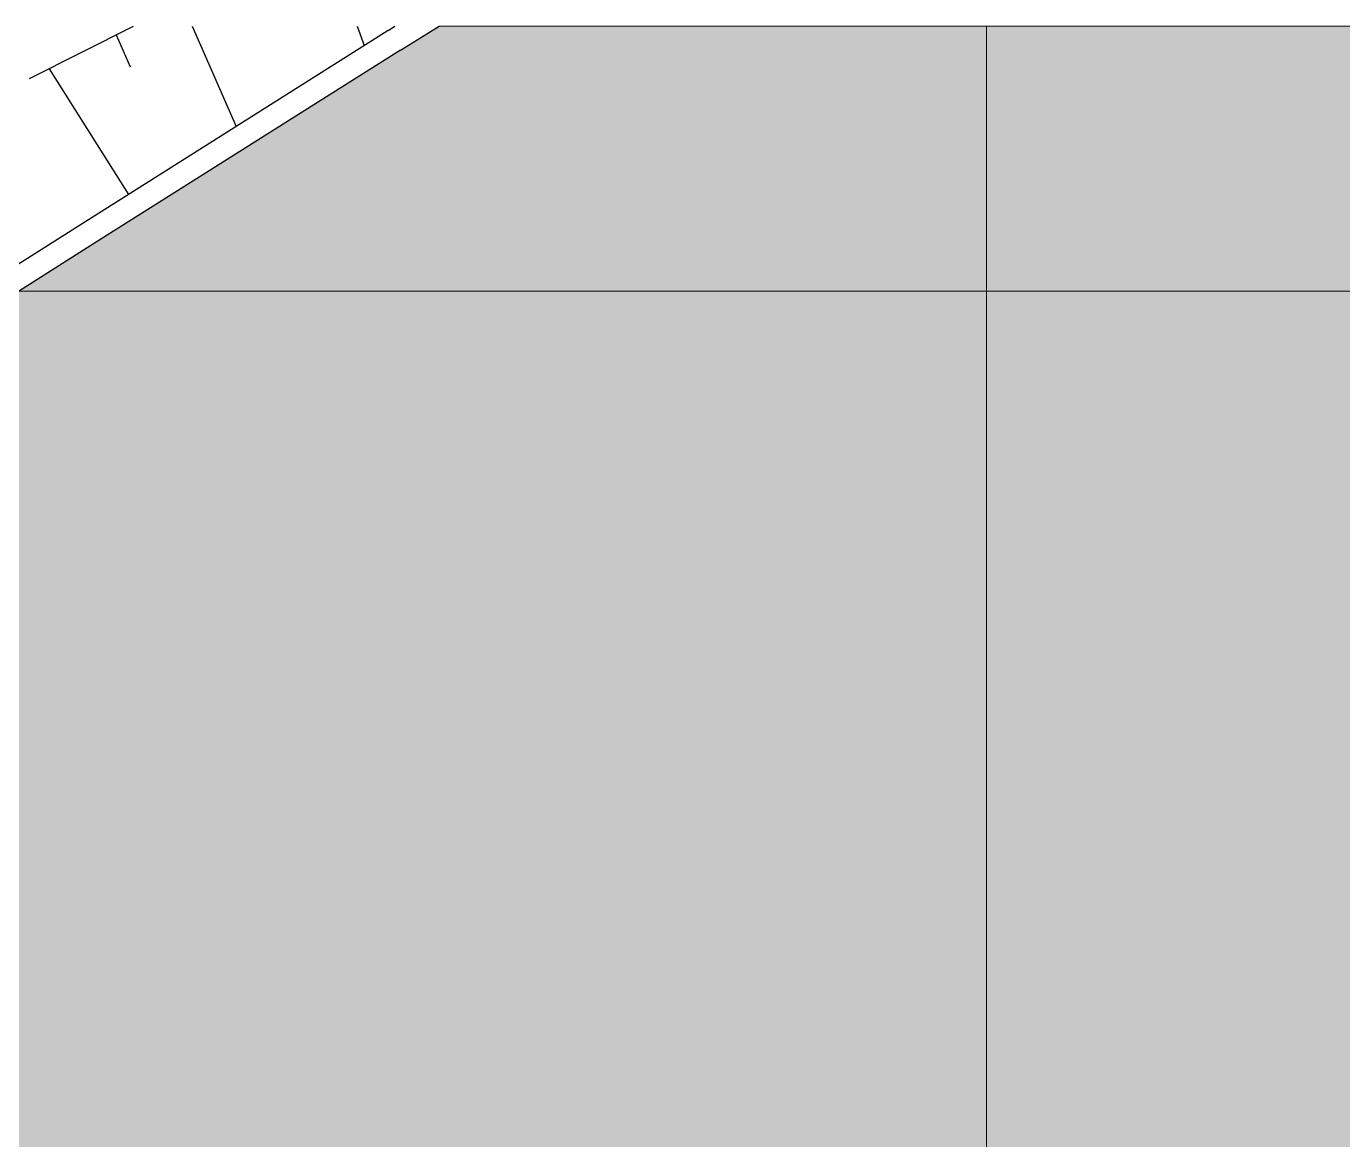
# Model space of a CAD drawing. Extents: x -427 to 62994, y 410 to 109394.
# Drawn here: x -203.82 to -170.97, y 544.64 to 572.44 of the extents above; entities that cross this region are included whole.
import ezdxf

# ---------------------------------------------------------------- set-up
doc = ezdxf.new("R2010")
doc.units = 0
doc.header["$MEASUREMENT"] = 0
for name, color, linetype in [('Bâti', 7, 'Continuous'), ('colore lago', 131, 'Continuous'), ('coordinate', 2, 'Continuous'), ('pendenze', 2, 'Continuous'), ('TalusHautBas', 7, 'Continuous')]:
    doc.layers.add(name, color=color, linetype=linetype)
doc.layers.add('Colori bordi', color=5, linetype='Continuous', plot=False)

msp = doc.modelspace()

# ---------------------------------------------------------------- hatches: boundary and pattern name
at = {"layer": 'colore lago', "ltscale": 2.5}
h = msp.add_hatch(color=256, dxfattribs=at)
h.dxf.hatch_style = 1
h.paths.add_polyline_path([(-193.521, 572.436), (-194.485, 571.838), (-202.12, 567.019), (-207.794, 563.422), (-207.53, 561.906), (-209.377, 558.824), (-212.757, 555.614), (-221.485, 555.575), (-232.115, 548.291), (-239.589, 542.496), (-242.36, 540.315), (-242.36, 471.49), (-240.351, 473.518), (-240.577, 475.661), (-238.873, 477.233), (-234.614, 476.971), (-222.22, 485.97), (-210.417, 494.54), (-211.103, 497.421), (-204.7, 505.319), (-201.573, 506.065), (-185.58, 519.426), (-185.48, 519.302), (-185.23, 519.516), (-179.72, 524.241), (-174.191, 529.5), (-164.952, 538.589), (-158.505, 544.848), (-150.867, 552.226), (-143.809, 558.855), (-133.477, 568.064), (-129.43, 571.209), (-127.708, 572.436)])
h.paths.add_polyline_path([(-223.838, 484.795), (-224.926, 484.006), (-223.974, 493.163), (-189.325, 523.343), (-179.485, 524.465), (-180.809, 523.307), (-188.903, 522.385), (-223.02, 492.667)], flags=17)

# ---------------------------------------------------------------- linework, layer by layer
at = {"layer": 'Bâti', "linetype": 'Continuous'}
for p, q in [((-194.795, 572.328), (-202.43, 567.509)), ((-194.795, 572.328), (-194.622, 572.436)), ((-194.485, 571.838), (-193.521, 572.436)), ((-194.485, 571.838), (-202.12, 567.019)), ((-202.431, 567.509), (-208.545, 563.633)), ((-202.12, 567.019), (-208.722, 562.834))]:
    msp.add_line(p, q, dxfattribs=at)
at = {"layer": 'Colori bordi', "linetype": 'Continuous', "lineweight": 0, "flags": 128}
msp.add_lwpolyline([(-127.708, 572.436), (-193.521, 572.436), (-194.485, 571.838), (-202.12, 567.019), (-207.794, 563.422), (-207.53, 561.906), (-209.377, 558.824), (-212.757, 555.614), (-221.485, 555.575), (-232.115, 548.291), (-239.589, 542.496), (-242.36, 540.315), (-242.36, 471.49)], dxfattribs=at)
at = {"layer": 'coordinate', "linetype": 'Continuous', "lineweight": 0}
for p, q in [((-179.86, 572.436), (-179.86, 529.396)), ((-44.86, 565.823), (-242.36, 565.823))]:
    msp.add_line(p, q, dxfattribs=at)
at = {"layer": 'pendenze', "linetype": 'Continuous'}
for p, q in [((-199.686, 572.436), (-198.582, 569.938)), ((-195.565, 572.436), (-195.388, 571.954)), ((-201.577, 572.221), (-201.232, 571.425)), ((-203.253, 571.378), (-201.272, 568.24))]:
    msp.add_line(p, q, dxfattribs=at)
at = {"layer": 'TalusHautBas', "linetype": 'Continuous'}
msp.add_line((-203.747, 571.13), (-201.147, 572.436), dxfattribs=at)

doc.saveas('drawing.dxf')
